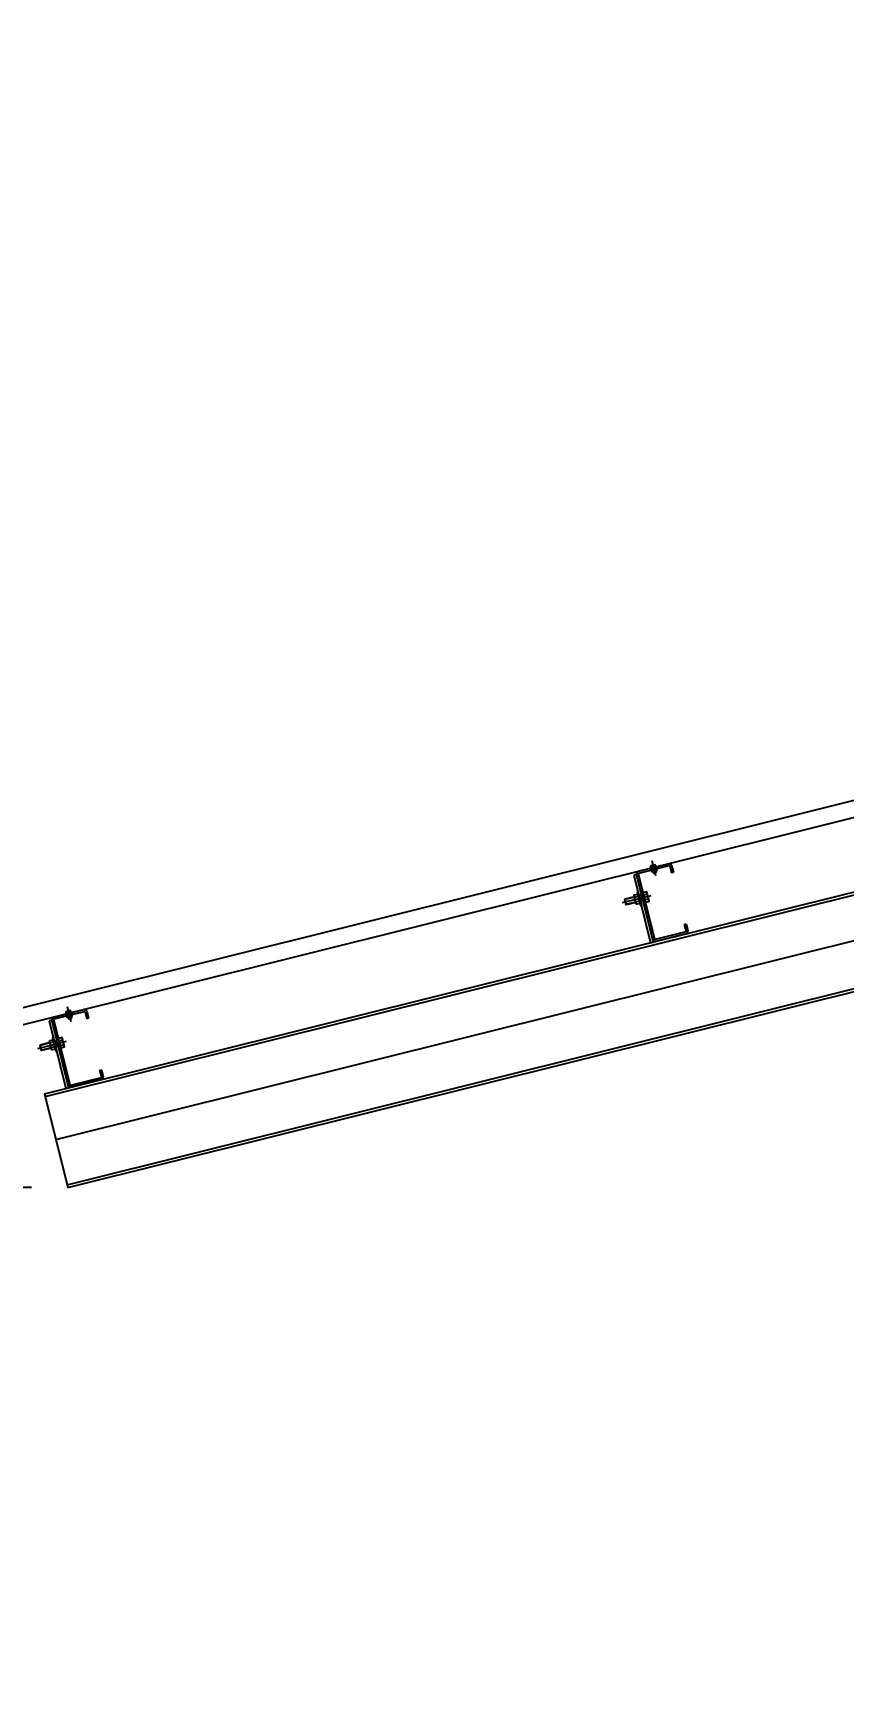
# Model space of a CAD drawing. Header units: millimetres. Extents: x 10297564 to 11610295, y -9287743 to -8409454.
# Drawn here: x 10878352 to 10880033, y -9268151 to -9264692 of the extents above; entities that cross this region are included whole.
import ezdxf

# ---------------------------------------------------------------- set-up
doc = ezdxf.new("R2010")
doc.units = ezdxf.units.MM
doc.header["$LTSCALE"] = 100
doc.linetypes.add('CEN', pattern=[62, 60, -1, 0, -1])
doc.linetypes.add('CEN1', pattern=[22, 15, -3, 1, -3])
for name, color, linetype in [('CEN', 1, 'CEN1'), ('dim', 7, 'Continuous'), ('H형강', 3, 'Continuous'), ('module', 5, 'Continuous'), ('태양광', 255, 'Continuous')]:
    doc.layers.add(name, color=color, linetype=linetype)
doc.styles.add('돋음', font='Dotum.ttf')
doc.dimstyles.new('NDIM-150', dxfattribs={"dimscale": 75, "dimtxt": 3.5, "dimasz": 1, "dimexe": 2, "dimexo": 1, "dimgap": 1, "dimtad": 1, "dimdec": 0, "dimzin": 0, "dimdsep": 46, "dimtxsty": '돋음', "dimblk": 'dotk', "dimcen": 2, "dimdle": 2, "dimclrd": 4, "dimclre": 4, "dimclrt": 7, "dimadec": 0, "dimazin": 0, "dimtfac": 1, "dimtdec": 0, "dimtix": 1, "dimtmove": 2, "dimatfit": 3, "dimldrblk": 'DIMDOT', "dimfxl": 1, "dimtolj": 1, "dimtzin": 0, "dimlwd": -1, "dimlwe": -1, "dimarcsym": 0})

# ---------------------------------------------------------------- blocks, each defined once
blk = doc.blocks.new('M12-50L-1')
at = {"layer": 'CEN', "color": 1, "extrusion": (3.14065e-05, -8.8997e-05, 1)}
blk.add_line((10603646.8, -9122705.5, 0), (10603588.9, -9122726.6, 0), dxfattribs=at)
at = {"layer": '태양광', "extrusion": (3.14065e-05, -8.8997e-05, 1)}
for p, q in [((10603630.5, -9122705.1, 0), (10603621.8, -9122708.2, 0)), ((10603626.3, -9122707.4, 0), (10603622.1, -9122708.9, 0)), ((10603626.7, -9122706.5, 0), (10603626.3, -9122707.4, 0)), ((10603626.3, -9122707.4, 0), (10603629.9, -9122717.3, 0)), ((10603613.6, -9122712, 0), (10603593.2, -9122719.4, 0)), ((10603593.2, -9122719.4, 0), (10603593.6, -9122718.5, 0)), ((10603593.2, -9122719.4, 0), (10603596.8, -9122729.4, 0)), ((10603613.4, -9122711.3, 0), (10603593.6, -9122718.5, 0)), ((10603593.6, -9122718.5, 0), (10603597.7, -9122729.8, 0)), ((10603617.2, -9122721.9, 0), (10603596.8, -9122729.4, 0)), ((10603596.8, -9122729.4, 0), (10603597.7, -9122729.8, 0)), ((10603617.5, -9122722.6, 0), (10603597.7, -9122729.8, 0)), ((10603629.9, -9122717.3, 0), (10603625.7, -9122718.9, 0)), ((10603634.6, -9122716.4, 0), (10603625.9, -9122719.5, 0)), ((10603629.9, -9122717.3, 0), (10603630.8, -9122717.7, 0))]:
    blk.add_line(p, q, dxfattribs=at)
at = {"layer": '태양광', "extrusion": (3.14065e-05, -8.8997e-05, 1), "elevation": 1132.1}
for points in [[(10603612.2, -9122708, -0.414214), (10603612.5, -9122707.3), (10603619.1, -9122704.9, -0.414214), (10603619.7, -9122705.2)], [(10603626.2, -9122723.1, -0.414214), (10603625.9, -9122723.7), (10603619.3, -9122726.1, -0.414214), (10603618.7, -9122725.8), (10603612.2, -9122708)], [(10603621.1, -9122709, -0.414214), (10603620.8, -9122709.6), (10603614.2, -9122712, -0.414214), (10603613.5, -9122711.7)], [(10603637.7, -9122698.7, 0.414214), (10603637.1, -9122698.4), (10603630.5, -9122700.8, 0.414214), (10603630.2, -9122701.4)], [(10603631.6, -9122705.2, 0.414214), (10603632.2, -9122705.5), (10603638.8, -9122703.1, 0.414214), (10603639.1, -9122702.4)], [(10603632.2, -9122705.5, 0.414214), (10603631.9, -9122706.1)], [(10603636.7, -9122719.3, 0.414214), (10603637.4, -9122719.6), (10603643.9, -9122717.2, 0.414214), (10603644.2, -9122716.5), (10603637.7, -9122698.7)], [(10603639.4, -9122703.4, 0.414214), (10603638.8, -9122703.1)], [(10603613.9, -9122712.7, -0.414214), (10603614.2, -9122712)], [(10603624.5, -9122718.4, -0.414214), (10603624.2, -9122719), (10603617.6, -9122721.4, -0.414214), (10603617, -9122721.1)], [(10603617.3, -9122722.1, -0.414214), (10603617.6, -9122721.4)], [(10603620.8, -9122709.6, -0.414214), (10603621.4, -9122709.9)], [(10603624.2, -9122719, -0.414214), (10603624.8, -9122719.3)], [(10603635, -9122714.6, 0.414214), (10603635.6, -9122714.9), (10603642.2, -9122712.5, 0.414214), (10603642.5, -9122711.8)], [(10603635.6, -9122714.9, 0.414214), (10603635.3, -9122715.5)], [(10603642.9, -9122712.8, 0.414214), (10603642.2, -9122712.5)]]:
    blk.add_lwpolyline(points, format="xyb", dxfattribs=at)
for points in [[(10603618.8, -9122699.7), (10603629, -9122727.9), (10603628.1, -9122728.3), (10603617.8, -9122700.1)], [(10603627.4, -9122696.6), (10603637.7, -9122724.8), (10603638.6, -9122724.4), (10603628.3, -9122696.2)]]:
    blk.add_lwpolyline(points, close=True, dxfattribs=at)
blk = doc.blocks.new('C-150X50X20X3.2T')
at = {"layer": '태양광', "color": 6, "extrusion": (3.24347e-05, -8.86228e-05, 1)}
for p, q in [((11610742, -9049860.1, -12.4), (11610694.1, -9049728.6, 0)), ((11610697.1, -9049722.2, -12.4), (11610758.1, -9049700, 0)), ((11610745.8, -9049858.8, -12.4), (11610697.9, -9049727.2, 0)), ((11610698.5, -9049725.9, -12.4), (11610759.6, -9049703.7, -12.4)), ((11610760.8, -9049704.3, 0), (11610766, -9049718.4, 0)), ((11610764.6, -9049702.9, 0), (11610769.7, -9049717, 0)), ((11610769.7, -9049717, 0), (11610766, -9049718.4, 0)), ((11610808.1, -9049837.1, -24.9), (11610747, -9049859.4, -24.9)), ((11610809.5, -9049840.9, -24.9), (11610748.4, -9049863.1, -24.9))]:
    blk.add_line(p, q, dxfattribs=at)
at = {"layer": '태양광', "color": 6}
for p, q in [((11610803.6, -9049821.8, -12.4), (11610807.3, -9049820.4, -12.4)), ((11610803.6, -9049821.8, -12.4), (11610808.7, -9049835.9, -12.4)), ((11610807.3, -9049820.4, -12.4), (11610812.5, -9049834.5, -12.4))]:
    blk.add_line(p, q, dxfattribs=at)
at = {"layer": '태양광', "color": 6, "extrusion": (3.24347e-05, -8.86228e-05, 1)}
for centre, radius, start, end in [((11610698.8, -9049726.8, 1166.2), 5, 110, 200), ((11610698.8, -9049726.8, 1166.2), 1, 110, 200), ((11610759.9, -9049704.6, 1166.2), 5, 20, 110), ((11610759.9, -9049704.6, 1166.2), 1, 20, 110), ((11610807.8, -9049836.1, 1153.7), 5, 290, 20), ((11610746.7, -9049858.4, 1153.7), 5, 200, 290), ((11610746.7, -9049858.4, 1153.7), 1, 200, 290), ((11610807.8, -9049836.1, 1153.7), 1, 290, 20)]:
    blk.add_arc(centre, radius, start, end, dxfattribs=at)
blk = doc.blocks.new('dotk')
blk.add_line((-3, 0), (3, 0))
at = {"const_width": 0.75}
blk.add_lwpolyline([(-0.375, 0, 1), (0.375, 0, 1)], format="xyb", close=True, dxfattribs=at)
blk = doc.blocks.new('*D1111')
at = {"layer": 'defpoints', "color": 0, "linetype": 'ByBlock', "ltscale": 1.8, "transparency": 16777216}
for p in [(10887420.7, -9264446.3), (10885029.9, -9265042.4), (10889607.5, -9267464.5), (10877828.3, -9269199), (10887420.7, -9269199)]:
    blk.add_point(p, dxfattribs=at)
at = {"layer": 'dim', "color": 4, "ltscale": 1.8, "transparency": 16777216}
for p, q in [((10887493.5, -9264428.2), (10889190.4, -9264005.1)), ((10887495.7, -9269199), (10889828.2, -9269199))]:
    blk.add_line(p, q, dxfattribs=at)
blk.add_arc((10868358.6, -9269199), 21319.6, 0.2017, 13.79844, dxfattribs=at)
at = {"layer": 'dim', "color": 4, "linetype": 'ByBlock', "ltscale": 1.8, "transparency": 16777216, "xscale": 75, "yscale": 75, "zscale": 75}
for p, rotation in [((10889044.9, -9264041.3), 103.8992199290376), ((10889678.2, -9269199), 270.1009154271204)]:
    blk.add_blockref('dotk', p, dxfattribs=dict(at, rotation=rotation))
at = {"layer": 'dim', "color": 7, "linetype": 'ByBlock', "ltscale": 1.8, "transparency": 16777216, "insert": (10889724, -9266575.7), "char_height": 262.5, "attachment_point": 5, "rotation": 277.0001, "style": '돋음'}
blk.add_mtext('\\A1;14°', dxfattribs=at)
blk = doc.blocks.new('DIMDOT')
blk.add_line((-1.5, 0), (1.5, 0))
blk.add_circle((0, 0), 0.75)
blk = doc.blocks.new('*D1112')
at = {"layer": 'defpoints', "color": 0, "linetype": 'ByBlock', "ltscale": 1.8, "transparency": 16777216}
for p in [(10878423.5, -9267086.3, 19.5), (10877197.3, -9269786.4), (10878422.9, -9269786.4, -13.8)]:
    blk.add_point(p, dxfattribs=at)
at = {"layer": 'dim', "color": 4, "ltscale": 1.8, "transparency": 16777216}
for p, q in [((10878348.5, -9267086.3), (10877047.3, -9267086.3)), ((10877197.3, -9267161.3), (10877197.3, -9269711.4)), ((10878347.9, -9269786.4), (10877047.3, -9269786.4))]:
    blk.add_line(p, q, dxfattribs=at)
at = {"layer": 'dim', "color": 4, "linetype": 'ByBlock', "ltscale": 1.8, "transparency": 16777216, "xscale": 75, "yscale": 75, "zscale": 75}
for p, rotation in [((10877197.3, -9267086.3), 90), ((10877197.3, -9269786.4), 270)]:
    blk.add_blockref('dotk', p, dxfattribs=dict(at, rotation=rotation))
at = {"layer": 'dim', "color": 7, "linetype": 'ByBlock', "ltscale": 1.8, "transparency": 16777216, "insert": (10876990.8, -9268436.4), "char_height": 262.5, "attachment_point": 5, "rotation": 90, "style": '돋음'}
blk.add_mtext('\\A1;2700', dxfattribs=at)

msp = doc.modelspace()

# ---------------------------------------------------------------- linework, layer by layer
at = {"layer": 'CEN', "linetype": 'CEN'}
msp.add_line((10878398.7, -9266986.9, 19.5), (10886997.1, -9264843.1, 19.5), dxfattribs=at)
at = {"layer": 'CEN', "color": 1}
for p, q in [((10879635, -9266408.2, 0), (10879642.8, -9266439.5, 0)), ((10879635, -9266408.2, 0), (10879642.8, -9266439.5, 0)), ((10878422.2, -9266710.6, 0), (10878430, -9266741.9, 0))]:
    msp.add_line(p, q, dxfattribs=at)
at = {"layer": 'H형강'}
for p, q in [((10878375.1, -9266892.3, 19.5), (10886973.5, -9264748.5, 19.5)), ((10878376.5, -9266897.6, 19.5), (10886974.8, -9264753.8, 19.5)), ((10878422.2, -9267081, 19.5), (10887020.6, -9264937.2, 19.5)), ((10878423.5, -9267086.3, 19.5), (10887021.9, -9264942.5, 19.5)), ((10878375.1, -9266892.3, 19.5), (10878423.5, -9267086.3, 19.5))]:
    msp.add_line(p, q, dxfattribs=at)
at = {"layer": 'module', "color": 170}
msp.add_lwpolyline([(10880227.6, -9266275.8), (10877836.8, -9266871.9), (10877828.3, -9266837.9), (10880219.2, -9266241.8)], close=True, dxfattribs=at)
at = {"layer": '태양광'}
for p, q in [((10879635.7, -9266423.4, 0), (10879636.5, -9266426.5, 0)), ((10879636.2, -9266425.3, 0), (10879636.6, -9266425.6, 0)), ((10879636.6, -9266425.6, 0), (10879641.8, -9266424.3, 0)), ((10879636.6, -9266425.6, 0), (10879636.9, -9266426.4, 0)), ((10879637.6, -9266430.8, 0), (10879638.3, -9266433.8, 0)), ((10879637.9, -9266430.8, 0), (10879638.8, -9266434.1, 0)), ((10879638.3, -9266433.8, 0), (10879644.2, -9266432.4, 0)), ((10879638.8, -9266434.1, 0), (10879638.3, -9266433.8, 0)), ((10879638.8, -9266434.1, 0), (10879643.9, -9266432.8, 0)), ((10879641.6, -9266421.9, 0), (10879642.3, -9266425, 0)), ((10879641.8, -9266424.3, 0), (10879642, -9266423.9, 0)), ((10879641.8, -9266424.3, 0), (10879642, -9266425.1, 0)), ((10879643.1, -9266429.5, 0), (10879643.9, -9266432.8, 0)), ((10879643.4, -9266429.4, 0), (10879644.2, -9266432.4, 0)), ((10879643.9, -9266432.8, 0), (10879644.2, -9266432.4, 0)), ((10878422.9, -9266725.8, 0), (10878423.6, -9266728.9, 0)), ((10878423.4, -9266727.7, 0), (10878423.8, -9266728, 0)), ((10878423.8, -9266728, 0), (10878428.9, -9266726.7, 0)), ((10878423.8, -9266728, 0), (10878424, -9266728.8, 0)), ((10878428.7, -9266724.3, 0), (10878429.5, -9266727.4, 0)), ((10878428.9, -9266726.7, 0), (10878429.2, -9266726.3, 0)), ((10878428.9, -9266726.7, 0), (10878429.1, -9266727.5, 0)), ((10878424.7, -9266733.3, 0), (10878425.5, -9266736.2, 0)), ((10878425.1, -9266733.2, 0), (10878425.9, -9266736.5, 0)), ((10878425.5, -9266736.2, 0), (10878431.3, -9266734.8, 0)), ((10878425.9, -9266736.5, 0), (10878425.5, -9266736.2, 0)), ((10878425.9, -9266736.5, 0), (10878431, -9266735.2, 0)), ((10878430.2, -9266731.9, 0), (10878431, -9266735.2, 0)), ((10878430.6, -9266731.8, 0), (10878431.3, -9266734.8, 0)), ((10878431, -9266735.2, 0), (10878431.3, -9266734.8, 0))]:
    msp.add_line(p, q, dxfattribs=at)
at = {"layer": '태양광', "color": 3, "elevation": -4.8}
for points in [[(10879597.8, -9266438.5), (10879632.7, -9266578.7), (10879638.6, -9266577.3), (10879603.6, -9266437), (10879597.8, -9266438.5)], [(10878384.9, -9266740.9), (10878419.9, -9266881.1), (10878425.7, -9266879.7), (10878390.7, -9266739.4), (10878384.9, -9266740.9)]]:
    msp.add_lwpolyline(points, dxfattribs=at)
at = {"layer": '태양광', "elevation": 0}
for points in [[(10879631.4, -9266424.5), (10879645.9, -9266420.8), (10879645.8, -9266420.4), (10879631.3, -9266424), (10879631.4, -9266424.5)], [(10879632.2, -9266427.6), (10879646.7, -9266423.9), (10879646.8, -9266424.4), (10879632.3, -9266428.1), (10879632.2, -9266427.6)], [(10879642.2, -9266417.1), (10879633, -9266419.4), (10879632.9, -9266419.4), (10879632.9, -9266419.5), (10879632.9, -9266419.5), (10879632.8, -9266419.5), (10879632.8, -9266419.5), (10879632.8, -9266419.5), (10879632.8, -9266419.6), (10879632.8, -9266419.6), (10879632.8, -9266419.6), (10879632.8, -9266419.6), (10879632.8, -9266419.7), (10879632.8, -9266419.7), (10879632.8, -9266419.7), (10879633.6, -9266423.1), (10879633.6, -9266423.2), (10879633.6, -9266423.2), (10879633.7, -9266423.2), (10879633.7, -9266423.2), (10879633.7, -9266423.3), (10879633.7, -9266423.3), (10879633.8, -9266423.3), (10879633.8, -9266423.3), (10879633.8, -9266423.3), (10879633.9, -9266423.3), (10879633.9, -9266423.3), (10879633.9, -9266423.3)], [(10879645.1, -9266429), (10879635.9, -9266431.3), (10879635.9, -9266431.3), (10879635.8, -9266431.3), (10879635.8, -9266431.3), (10879635.8, -9266431.3), (10879635.8, -9266431.3), (10879635.7, -9266431.2), (10879635.7, -9266431.2), (10879635.7, -9266431.2), (10879635.7, -9266431.2), (10879635.6, -9266431.2), (10879635.6, -9266431.1), (10879635.6, -9266431.1), (10879635.6, -9266431.1), (10879634.8, -9266427.7), (10879634.8, -9266427.7), (10879634.7, -9266427.6), (10879634.8, -9266427.6), (10879634.8, -9266427.6), (10879634.8, -9266427.5), (10879634.8, -9266427.5), (10879634.8, -9266427.5), (10879634.8, -9266427.5), (10879634.9, -9266427.4), (10879634.9, -9266427.4), (10879634.9, -9266427.4), (10879634.9, -9266427.4)], [(10879635.9, -9266422.8), (10879635.9, -9266422.8), (10879635.9, -9266422.8), (10879635.9, -9266422.8), (10879636, -9266422.8), (10879636, -9266422.8), (10879636, -9266422.7), (10879636, -9266422.7), (10879636, -9266422.7), (10879636, -9266422.6), (10879636.1, -9266422.6), (10879636.1, -9266422.6), (10879636.1, -9266422.6), (10879636, -9266422.5), (10879635.2, -9266419.1), (10879635.2, -9266419.1), (10879635.2, -9266419.1), (10879635.2, -9266419), (10879635.1, -9266419), (10879635.1, -9266419), (10879635.1, -9266419), (10879635.1, -9266419), (10879635, -9266419), (10879635, -9266418.9), (10879635, -9266418.9), (10879635, -9266418.9), (10879634.9, -9266418.9), (10879634.9, -9266418.9)], [(10879635.4, -9266418.8), (10879635.4, -9266418.8), (10879635.3, -9266418.8), (10879635.3, -9266418.9), (10879635.3, -9266418.9), (10879635.3, -9266418.9), (10879635.2, -9266418.9), (10879635.2, -9266419), (10879635.2, -9266419), (10879635.2, -9266419), (10879635.2, -9266419), (10879635.2, -9266419.1), (10879635.2, -9266419.1), (10879635.2, -9266419.1)], [(10879636, -9266422.5), (10879636.1, -9266422.6), (10879636.1, -9266422.6), (10879636.1, -9266422.6), (10879636.1, -9266422.6), (10879636.1, -9266422.7), (10879636.1, -9266422.7), (10879636.2, -9266422.7), (10879636.2, -9266422.7), (10879636.2, -9266422.7), (10879636.3, -9266422.7), (10879636.3, -9266422.7), (10879636.3, -9266422.7), (10879636.3, -9266422.7)], [(10879636.9, -9266426.9), (10879636.9, -9266426.9), (10879636.9, -9266426.9), (10879637, -9266426.9), (10879637, -9266426.9), (10879637, -9266426.9), (10879637.1, -9266426.9), (10879637.1, -9266426.9), (10879637.1, -9266427), (10879637.1, -9266427), (10879637.1, -9266427), (10879637.2, -9266427), (10879637.2, -9266427.1), (10879637.2, -9266427.1), (10879638, -9266430.5), (10879638, -9266430.5), (10879638, -9266430.5), (10879638, -9266430.6), (10879638, -9266430.6), (10879638, -9266430.6), (10879638, -9266430.7), (10879638, -9266430.7), (10879638, -9266430.7), (10879638, -9266430.7), (10879637.9, -9266430.7), (10879637.9, -9266430.8), (10879637.9, -9266430.8), (10879637.8, -9266430.8)], [(10879637.2, -9266427.1), (10879637.2, -9266427.1), (10879637.2, -9266427), (10879637.2, -9266427), (10879637.2, -9266427), (10879637.2, -9266426.9), (10879637.2, -9266426.9), (10879637.2, -9266426.9), (10879637.2, -9266426.9), (10879637.3, -9266426.8), (10879637.3, -9266426.8), (10879637.3, -9266426.8), (10879637.3, -9266426.8), (10879637.4, -9266426.8)], [(10879638.3, -9266430.7), (10879638.3, -9266430.7), (10879638.3, -9266430.7), (10879638.2, -9266430.7), (10879638.2, -9266430.7), (10879638.2, -9266430.7), (10879638.2, -9266430.6), (10879638.1, -9266430.6), (10879638.1, -9266430.6), (10879638.1, -9266430.6), (10879638.1, -9266430.6), (10879638.1, -9266430.5), (10879638, -9266430.5), (10879638, -9266430.5)], [(10879640.7, -9266421.6), (10879640.7, -9266421.6), (10879640.8, -9266421.6), (10879640.8, -9266421.6), (10879640.8, -9266421.6), (10879640.8, -9266421.5), (10879640.9, -9266421.5), (10879640.9, -9266421.5), (10879640.9, -9266421.5), (10879640.9, -9266421.4), (10879640.9, -9266421.4), (10879640.9, -9266421.4), (10879640.9, -9266421.3), (10879640.9, -9266421.3), (10879640.1, -9266417.9), (10879640, -9266417.9), (10879640, -9266417.9), (10879640, -9266417.8), (10879640, -9266417.8), (10879640, -9266417.8), (10879639.9, -9266417.8), (10879639.9, -9266417.8), (10879639.9, -9266417.7), (10879639.9, -9266417.7), (10879639.8, -9266417.7), (10879639.8, -9266417.7), (10879639.8, -9266417.7), (10879639.7, -9266417.7)], [(10879640.2, -9266417.6), (10879640.2, -9266417.6), (10879640.2, -9266417.6), (10879640.2, -9266417.7), (10879640.1, -9266417.7), (10879640.1, -9266417.7), (10879640.1, -9266417.7), (10879640.1, -9266417.7), (10879640.1, -9266417.8), (10879640.1, -9266417.8), (10879640, -9266417.8), (10879640, -9266417.9), (10879640, -9266417.9), (10879640.1, -9266417.9)], [(10879640.9, -9266421.3), (10879640.9, -9266421.3), (10879640.9, -9266421.4), (10879640.9, -9266421.4), (10879641, -9266421.4), (10879641, -9266421.4), (10879641, -9266421.5), (10879641, -9266421.5), (10879641.1, -9266421.5), (10879641.1, -9266421.5), (10879641.1, -9266421.5), (10879641.1, -9266421.5), (10879641.2, -9266421.5), (10879641.2, -9266421.5)], [(10879641.7, -9266425.7), (10879641.8, -9266425.7), (10879641.8, -9266425.7), (10879641.8, -9266425.7), (10879641.9, -9266425.7), (10879641.9, -9266425.7), (10879641.9, -9266425.7), (10879641.9, -9266425.7), (10879642, -9266425.8), (10879642, -9266425.8), (10879642, -9266425.8), (10879642, -9266425.8), (10879642, -9266425.8), (10879642, -9266425.9), (10879642.9, -9266429.3), (10879642.9, -9266429.3), (10879642.9, -9266429.3), (10879642.9, -9266429.4), (10879642.9, -9266429.4), (10879642.9, -9266429.4), (10879642.9, -9266429.5), (10879642.8, -9266429.5), (10879642.8, -9266429.5), (10879642.8, -9266429.5), (10879642.8, -9266429.5), (10879642.8, -9266429.6), (10879642.7, -9266429.6), (10879642.7, -9266429.6)], [(10879642, -9266425.9), (10879642, -9266425.8), (10879642, -9266425.8), (10879642, -9266425.8), (10879642, -9266425.8), (10879642, -9266425.7), (10879642.1, -9266425.7), (10879642.1, -9266425.7), (10879642.1, -9266425.7), (10879642.1, -9266425.6), (10879642.1, -9266425.6), (10879642.2, -9266425.6), (10879642.2, -9266425.6), (10879642.2, -9266425.6)], [(10879643.1, -9266421), (10879643.2, -9266421), (10879643.2, -9266421), (10879643.2, -9266421), (10879643.2, -9266421), (10879643.3, -9266420.9), (10879643.3, -9266420.9), (10879643.3, -9266420.9), (10879643.3, -9266420.9), (10879643.3, -9266420.8), (10879643.3, -9266420.8), (10879643.3, -9266420.8), (10879643.3, -9266420.7), (10879643.3, -9266420.7), (10879642.5, -9266417.3), (10879642.5, -9266417.3), (10879642.5, -9266417.3), (10879642.4, -9266417.2), (10879642.4, -9266417.2), (10879642.4, -9266417.2), (10879642.4, -9266417.2), (10879642.3, -9266417.2), (10879642.3, -9266417.1), (10879642.3, -9266417.1), (10879642.3, -9266417.1), (10879642.2, -9266417.1), (10879642.2, -9266417.1), (10879642.2, -9266417.1)], [(10879643.2, -9266429.5), (10879643.2, -9266429.5), (10879643.1, -9266429.5), (10879643.1, -9266429.5), (10879643.1, -9266429.5), (10879643, -9266429.4), (10879643, -9266429.4), (10879643, -9266429.4), (10879643, -9266429.4), (10879642.9, -9266429.4), (10879642.9, -9266429.4), (10879642.9, -9266429.3), (10879642.9, -9266429.3), (10879642.9, -9266429.3)], [(10879644.2, -9266425.1), (10879644.2, -9266425.1), (10879644.2, -9266425.1), (10879644.2, -9266425.1), (10879644.3, -9266425.1), (10879644.3, -9266425.1), (10879644.3, -9266425.1), (10879644.4, -9266425.1), (10879644.4, -9266425.1), (10879644.4, -9266425.2), (10879644.4, -9266425.2), (10879644.4, -9266425.2), (10879644.5, -9266425.2), (10879644.5, -9266425.3), (10879645.3, -9266428.7), (10879645.3, -9266428.7), (10879645.3, -9266428.7), (10879645.3, -9266428.8), (10879645.3, -9266428.8), (10879645.3, -9266428.8), (10879645.3, -9266428.8), (10879645.3, -9266428.9), (10879645.3, -9266428.9), (10879645.2, -9266428.9), (10879645.2, -9266428.9), (10879645.2, -9266429), (10879645.2, -9266429), (10879645.1, -9266429)], [(10878418.5, -9266726.9), (10878433.1, -9266723.2), (10878432.9, -9266722.8), (10878418.4, -9266726.4), (10878418.5, -9266726.9)], [(10878419.3, -9266730), (10878433.8, -9266726.3), (10878434, -9266726.8), (10878419.4, -9266730.5), (10878419.3, -9266730)], [(10878429.3, -9266719.5), (10878420.1, -9266721.8), (10878420.1, -9266721.8), (10878420, -9266721.9), (10878420, -9266721.9), (10878420, -9266721.9), (10878420, -9266721.9), (10878419.9, -9266721.9), (10878419.9, -9266722), (10878419.9, -9266722), (10878419.9, -9266722), (10878419.9, -9266722), (10878419.9, -9266722.1), (10878419.9, -9266722.1), (10878419.9, -9266722.1), (10878420.8, -9266725.5), (10878420.8, -9266725.6), (10878420.8, -9266725.6), (10878420.8, -9266725.6), (10878420.8, -9266725.6), (10878420.8, -9266725.7), (10878420.9, -9266725.7), (10878420.9, -9266725.7), (10878420.9, -9266725.7), (10878421, -9266725.7), (10878421, -9266725.7), (10878421, -9266725.7), (10878421.1, -9266725.7)], [(10878423, -9266725.2), (10878423, -9266725.2), (10878423.1, -9266725.2), (10878423.1, -9266725.2), (10878423.1, -9266725.2), (10878423.1, -9266725.2), (10878423.1, -9266725.1), (10878423.2, -9266725.1), (10878423.2, -9266725.1), (10878423.2, -9266725), (10878423.2, -9266725), (10878423.2, -9266725), (10878423.2, -9266725), (10878423.2, -9266724.9), (10878422.3, -9266721.5), (10878422.3, -9266721.5), (10878422.3, -9266721.5), (10878422.3, -9266721.5), (10878422.3, -9266721.4), (10878422.3, -9266721.4), (10878422.2, -9266721.4), (10878422.2, -9266721.4), (10878422.2, -9266721.4), (10878422.1, -9266721.4), (10878422.1, -9266721.3), (10878422.1, -9266721.3), (10878422.1, -9266721.3), (10878422, -9266721.4)], [(10878422.5, -9266721.2), (10878422.5, -9266721.2), (10878422.5, -9266721.3), (10878422.4, -9266721.3), (10878422.4, -9266721.3), (10878422.4, -9266721.3), (10878422.4, -9266721.3), (10878422.4, -9266721.4), (10878422.3, -9266721.4), (10878422.3, -9266721.4), (10878422.3, -9266721.4), (10878422.3, -9266721.5), (10878422.3, -9266721.5), (10878422.3, -9266721.5)], [(10878423.2, -9266724.9), (10878423.2, -9266725), (10878423.2, -9266725), (10878423.2, -9266725), (10878423.2, -9266725), (10878423.3, -9266725.1), (10878423.3, -9266725.1), (10878423.3, -9266725.1), (10878423.3, -9266725.1), (10878423.4, -9266725.1), (10878423.4, -9266725.1), (10878423.4, -9266725.1), (10878423.4, -9266725.1), (10878423.5, -9266725.1)], [(10878427.8, -9266724), (10878427.9, -9266724), (10878427.9, -9266724), (10878427.9, -9266724), (10878428, -9266724), (10878428, -9266723.9), (10878428, -9266723.9), (10878428, -9266723.9), (10878428, -9266723.9), (10878428, -9266723.8), (10878428, -9266723.8), (10878428, -9266723.8), (10878428, -9266723.7), (10878428, -9266723.7), (10878427.2, -9266720.3), (10878427.2, -9266720.3), (10878427.2, -9266720.3), (10878427.1, -9266720.2), (10878427.1, -9266720.2), (10878427.1, -9266720.2), (10878427.1, -9266720.2), (10878427.1, -9266720.2), (10878427, -9266720.2), (10878427, -9266720.1), (10878427, -9266720.1), (10878426.9, -9266720.1), (10878426.9, -9266720.1), (10878426.9, -9266720.1)], [(10878427.4, -9266720), (10878427.3, -9266720), (10878427.3, -9266720), (10878427.3, -9266720.1), (10878427.3, -9266720.1), (10878427.2, -9266720.1), (10878427.2, -9266720.1), (10878427.2, -9266720.1), (10878427.2, -9266720.2), (10878427.2, -9266720.2), (10878427.2, -9266720.2), (10878427.2, -9266720.3), (10878427.2, -9266720.3), (10878427.2, -9266720.3)], [(10878428, -9266723.7), (10878428, -9266723.7), (10878428, -9266723.8), (10878428.1, -9266723.8), (10878428.1, -9266723.8), (10878428.1, -9266723.8), (10878428.1, -9266723.9), (10878428.2, -9266723.9), (10878428.2, -9266723.9), (10878428.2, -9266723.9), (10878428.2, -9266723.9), (10878428.3, -9266723.9), (10878428.3, -9266723.9), (10878428.3, -9266723.9)], [(10878428.9, -9266728.1), (10878428.9, -9266728.1), (10878428.9, -9266728.1), (10878429, -9266728.1), (10878429, -9266728.1), (10878429, -9266728.1), (10878429, -9266728.1), (10878429.1, -9266728.1), (10878429.1, -9266728.2), (10878429.1, -9266728.2), (10878429.1, -9266728.2), (10878429.1, -9266728.2), (10878429.2, -9266728.3), (10878429.2, -9266728.3), (10878430, -9266731.7), (10878430, -9266731.7), (10878430, -9266731.7), (10878430, -9266731.8), (10878430, -9266731.8), (10878430, -9266731.8), (10878430, -9266731.9), (10878430, -9266731.9), (10878430, -9266731.9), (10878429.9, -9266731.9), (10878429.9, -9266731.9), (10878429.9, -9266732), (10878429.9, -9266732), (10878429.8, -9266732)], [(10878429.2, -9266728.3), (10878429.2, -9266728.3), (10878429.2, -9266728.2), (10878429.2, -9266728.2), (10878429.2, -9266728.2), (10878429.2, -9266728.1), (10878429.2, -9266728.1), (10878429.2, -9266728.1), (10878429.2, -9266728.1), (10878429.2, -9266728), (10878429.3, -9266728), (10878429.3, -9266728), (10878429.3, -9266728), (10878429.3, -9266728)], [(10878430.3, -9266723.4), (10878430.3, -9266723.4), (10878430.3, -9266723.4), (10878430.4, -9266723.4), (10878430.4, -9266723.4), (10878430.4, -9266723.3), (10878430.4, -9266723.3), (10878430.4, -9266723.3), (10878430.4, -9266723.3), (10878430.5, -9266723.2), (10878430.5, -9266723.2), (10878430.5, -9266723.2), (10878430.5, -9266723.1), (10878430.5, -9266723.1), (10878429.6, -9266719.7), (10878429.6, -9266719.7), (10878429.6, -9266719.7), (10878429.6, -9266719.6), (10878429.6, -9266719.6), (10878429.5, -9266719.6), (10878429.5, -9266719.6), (10878429.5, -9266719.6), (10878429.5, -9266719.5), (10878429.4, -9266719.5), (10878429.4, -9266719.5), (10878429.4, -9266719.5), (10878429.3, -9266719.5), (10878429.3, -9266719.5)], [(10878431.3, -9266727.5), (10878431.3, -9266727.5), (10878431.3, -9266727.5), (10878431.4, -9266727.5), (10878431.4, -9266727.5), (10878431.4, -9266727.5), (10878431.5, -9266727.5), (10878431.5, -9266727.5), (10878431.5, -9266727.5), (10878431.5, -9266727.6), (10878431.6, -9266727.6), (10878431.6, -9266727.6), (10878431.6, -9266727.6), (10878431.6, -9266727.7), (10878432.4, -9266731.1), (10878432.4, -9266731.1), (10878432.4, -9266731.1), (10878432.4, -9266731.2), (10878432.4, -9266731.2), (10878432.4, -9266731.2), (10878432.4, -9266731.2), (10878432.4, -9266731.3), (10878432.4, -9266731.3), (10878432.4, -9266731.3), (10878432.3, -9266731.3), (10878432.3, -9266731.4), (10878432.3, -9266731.4), (10878432.3, -9266731.4)], [(10878432.3, -9266731.4), (10878423, -9266733.7), (10878423, -9266733.7), (10878423, -9266733.7), (10878422.9, -9266733.7), (10878422.9, -9266733.7), (10878422.9, -9266733.7), (10878422.9, -9266733.7), (10878422.8, -9266733.6), (10878422.8, -9266733.6), (10878422.8, -9266733.6), (10878422.8, -9266733.6), (10878422.8, -9266733.5), (10878422.7, -9266733.5), (10878422.7, -9266733.5), (10878421.9, -9266730.1), (10878421.9, -9266730.1), (10878421.9, -9266730), (10878421.9, -9266730), (10878421.9, -9266730), (10878421.9, -9266729.9), (10878421.9, -9266729.9), (10878421.9, -9266729.9), (10878422, -9266729.9), (10878422, -9266729.8), (10878422, -9266729.8), (10878422, -9266729.8), (10878422.1, -9266729.8)], [(10878424, -9266729.3), (10878424, -9266729.3), (10878424.1, -9266729.3), (10878424.1, -9266729.3), (10878424.1, -9266729.3), (10878424.2, -9266729.3), (10878424.2, -9266729.3), (10878424.2, -9266729.3), (10878424.2, -9266729.4), (10878424.3, -9266729.4), (10878424.3, -9266729.4), (10878424.3, -9266729.4), (10878424.3, -9266729.5), (10878424.3, -9266729.5), (10878425.2, -9266732.9), (10878425.2, -9266732.9), (10878425.2, -9266732.9), (10878425.2, -9266733), (10878425.2, -9266733), (10878425.2, -9266733), (10878425.1, -9266733.1), (10878425.1, -9266733.1), (10878425.1, -9266733.1), (10878425.1, -9266733.1), (10878425.1, -9266733.2), (10878425, -9266733.2), (10878425, -9266733.2), (10878425, -9266733.2)], [(10878424.3, -9266729.5), (10878424.3, -9266729.5), (10878424.3, -9266729.4), (10878424.3, -9266729.4), (10878424.3, -9266729.4), (10878424.3, -9266729.3), (10878424.3, -9266729.3), (10878424.3, -9266729.3), (10878424.4, -9266729.3), (10878424.4, -9266729.2), (10878424.4, -9266729.2), (10878424.4, -9266729.2), (10878424.5, -9266729.2), (10878424.5, -9266729.2)], [(10878425.5, -9266733.1), (10878425.4, -9266733.1), (10878425.4, -9266733.1), (10878425.4, -9266733.1), (10878425.3, -9266733.1), (10878425.3, -9266733.1), (10878425.3, -9266733), (10878425.3, -9266733), (10878425.2, -9266733), (10878425.2, -9266733), (10878425.2, -9266733), (10878425.2, -9266732.9), (10878425.2, -9266732.9), (10878425.2, -9266732.9)], [(10878430.3, -9266731.9), (10878430.3, -9266731.9), (10878430.3, -9266731.9), (10878430.2, -9266731.9), (10878430.2, -9266731.9), (10878430.2, -9266731.9), (10878430.1, -9266731.8), (10878430.1, -9266731.8), (10878430.1, -9266731.8), (10878430.1, -9266731.8), (10878430, -9266731.8), (10878430, -9266731.7), (10878430, -9266731.7), (10878430, -9266731.7)]]:
    msp.add_lwpolyline(points, dxfattribs=at)

# ---------------------------------------------------------------- block references
at = {"layer": 'CEN', "linetype": 'CEN', "rotation": 353.9999999847292}
for p in [(278468.2, 947364.7, 0), (277255.3, 947062.3, 0)]:
    msp.add_blockref('C-150X50X20X3.2T', p, dxfattribs=at)
at = {"layer": 'module', "linetype": 'CEN', "rotation": 353.9999999847292}
for p in [(1287657, 914632.2, -4.8), (1286444.1, 914329.8, -4.8)]:
    msp.add_blockref('M12-50L-1', p, dxfattribs=at)

# ---------------------------------------------------------------- dimensions: what is measured, and where the dimension line sits
at = {"layer": 'dim', "linetype": 'ByBlock', "ltscale": 1.8}
dim = msp.add_angular_dim_2l(base=(10889607.5, -9267464.5), line1=((10887420.7, -9269199), (10877828.3, -9269199)), line2=((10885029.9, -9265042.4), (10887420.7, -9264446.3)), dimstyle='NDIM-150', dxfattribs=at)
dim.commit()
dim.dimension.update_dxf_attribs({"geometry": '*D1111', "text_midpoint": (10889724, -9266575.7)})
dim = msp.add_linear_dim(base=(10877197.3, -9269786.4), p1=(10878423.5, -9267086.3, 19.5), p2=(10878422.9, -9269786.4, -13.8), angle=90, dimstyle='NDIM-150', dxfattribs=at)
dim.commit()
dim.dimension.update_dxf_attribs({"geometry": '*D1112', "text_midpoint": (10876990.8, -9268436.4)})

doc.saveas('drawing.dxf')
